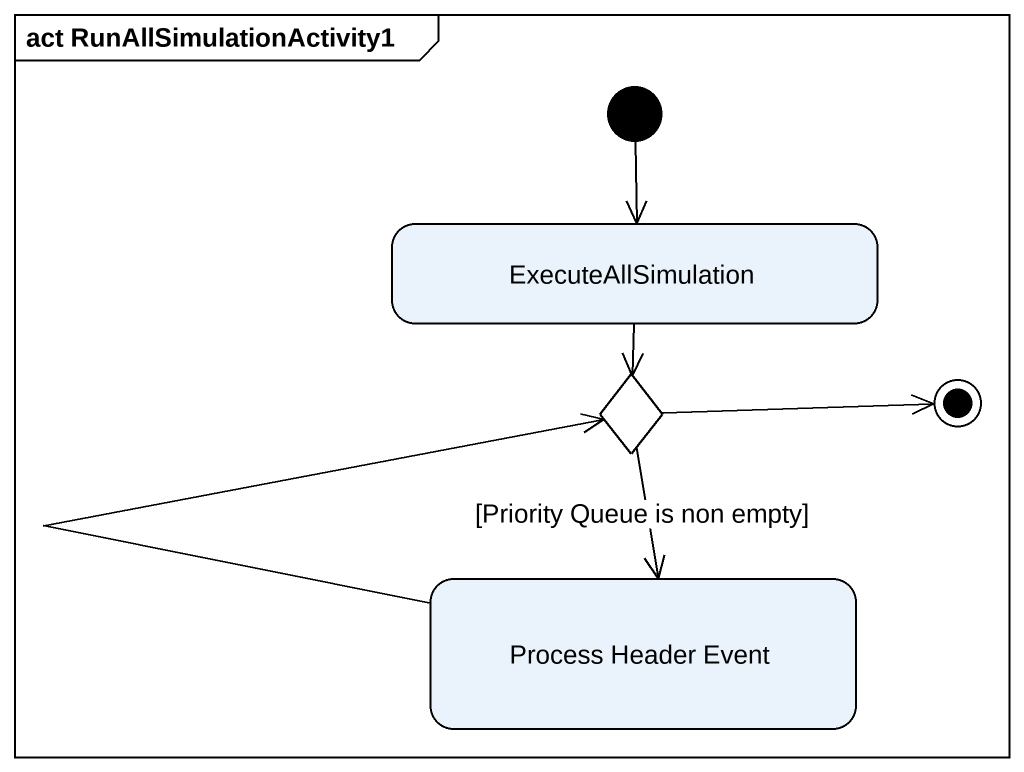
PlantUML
@startuml
mainframe act RunAllSimulationActivity1
hide empty description
state ExecuteAllSimulation
state choice1 <<choice>>
state "Process Header Event" as Process_Header_Event
[*] --> ExecuteAllSimulation
ExecuteAllSimulation --> choice1
choice1 --> Process_Header_Event : [Priority Queue is non empty]
Process_Header_Event -up-> choice1
choice1 -right-> [*]
@enduml
